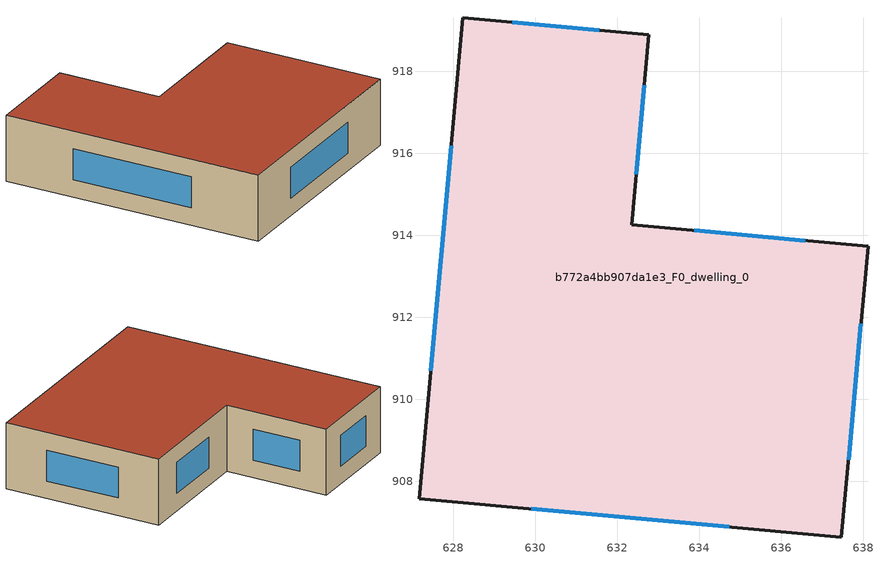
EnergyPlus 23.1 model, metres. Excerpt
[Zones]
b772a4bb907da1e3_F0_dwelling_0
 floor ground (EU_floor_Construction): 632.77,918.89 632.35,914.26 638.12,913.73 637.47,906.63 627.16,907.58 628.23,919.3 z0
 wall outside (EU_wall_Construction): 628.23,919.3 627.16,907.58 637.47,906.63 638.12,913.73 632.35,914.26 632.77,918.89 628.23,919.3 z0:3
 window (EU_Window_Construction): 627.94,916.19 627.44,910.69 / 631.56,919 629.44,919.19 / 632.46,915.49 632.66,917.66 / 636.58,913.87 633.88,914.12 / 637.64,908.52 637.94,911.85 / 629.9,907.33 634.73,906.88 z0.8:2.2
 roof outside (EU_roof_Construction): 637.47,906.63 638.12,913.73 632.35,914.26 632.77,918.89 628.23,919.3 627.16,907.58 z3
[Building]
EU S2 Campaign: North Axis=0; Terrain=City; Solar Distribution=FullExterior
[Site:Location]
Cape.Town.Intl.AP: Latitude=-33.965; Longitude=18.602; Time Zone=2; Elevation=46
[SizingPeriod:WeatherFileDays]
AnnualSizingPeriod: Begin Month=1; Begin Day of Month=1; End Month=12; End Day of Month=31; Day of Week for Start Day=Monday; Use Weather File Daylight Saving Period=No; Use Weather File Rain and Snow Indicators=No
[MATERIAL]
EU_InternalMass_Material: Roughness=MediumRough; Thickness=0.1; Conductivity=1; Density=1800; Specific Heat=900; Thermal Absorptance=0.9; Solar Absorptance=0.7; Visible Absorptance=0.7
[MATERIAL:NOMASS] Roughness=MediumRough; Thermal Absorptance=0.9; Solar Absorptance=0.7; Visible Absorptance=0.7
Name | Thermal Resistance
EU_wall_NoMass | 0.49467
EU_roof_NoMass | 0.448442
EU_floor_NoMass | 1.33616
[WINDOWMATERIAL:SIMPLEGLAZINGSYSTEM]
EU_Window_SimpleGlazing: UFactor=4.49049; Solar Heat Gain Coefficient=0.75; Visible Transmittance=0.75
[CONSTRUCTION]
EU_wall_Construction: EU_wall_NoMass
EU_roof_Construction: EU_roof_NoMass
EU_floor_Construction: EU_floor_NoMass
EU_Window_Construction: EU_Window_SimpleGlazing
EU_InternalMass_Construction: EU_InternalMass_Material
[ZONE]
b772a4bb907da1e3_F0_dwelling_0: Type=1; Multiplier=1; Ceiling Height=autocalculate; Volume=284.917; Floor Area=autocalculate; Part of Total Floor Area=Yes
[INTERNALMASS]
b772a4bb907da1e3_F0_dwelling_0_EU_InternalMass: Construction=EU_InternalMass_Construction; Zone or ZoneList=b772a4bb907da1e3_F0_dwelling_0; Surface Area=94.9722
[OTHEREQUIPMENT]
EU_Step8_InternalGain_b772a4bb907da1e3_F0_dwelling_0_f000: Fuel Type=Electricity; Zone or ZoneList or Space or SpaceList=b772a4bb907da1e3_F0_dwelling_0; Schedule=EU_Step8_GainSchedule_b772a4bb907da1e3_F0_dwelling_0_f000; Design Level Calculation Method=Watts/Area; Power per Zone Floor Area=1; Fraction Latent=0; Fraction Radiant=0; Fraction Lost=0; Carbon Dioxide Generation Rate=0; EndUse Subcategory=EU_Step8_InternalGains
[ZONEVENTILATION:DESIGNFLOWRATE]
EU_ConstantAir_b772a4bb907da1e3_F0_dwelling_0: Zone or ZoneList or Space or SpaceList=b772a4bb907da1e3_F0_dwelling_0; Schedule=EU_AlwaysOn; Design Flow Rate Calculation Method=AirChanges/Hour; Air Changes per Hour=0.665257; Ventilation Type=Natural; Fan Pressure Rise=0; Fan Total Efficiency=1; Constant Term Coefficient=1; Temperature Term Coefficient=0; Velocity Term Coefficient=0; Velocity Squared Term Coefficient=0; Minimum Indoor Temperature=-100; Maximum Indoor Temperature=100; Delta Temperature=-100; Minimum Outdoor Temperature=-100; Maximum Outdoor Temperature=100; Maximum Wind Speed=40
[HVACTEMPLATE:THERMOSTAT]
EU_HeatOnly_b772a4bb907da1e3_F0_dwelling_0: Constant Heating Setpoint=20; Constant Cooling Setpoint=50
[HVACTEMPLATE:ZONE:IDEALLOADSAIRSYSTEM]
b772a4bb907da1e3_F0_dwelling_0: Template Thermostat=EU_HeatOnly_b772a4bb907da1e3_F0_dwelling_0; System Availability Schedule=EU_AlwaysOn; Maximum Heating Supply Air Temperature=50; Minimum Cooling Supply Air Temperature=13; Maximum Heating Supply Air Humidity Ratio=0.0156; Minimum Cooling Supply Air Humidity Ratio=0.0077; Heating Limit=NoLimit; Cooling Limit=NoLimit; Heating Availability Schedule=EU_AlwaysOn; Cooling Availability Schedule=EU_CoolingOff; Dehumidification Control Type=ConstantSensibleHeatRatio; Cooling Sensible Heat Ratio=0.7; Dehumidification Setpoint=60; Humidification Control Type=None; Humidification Setpoint=30; Outdoor Air Method=None; Outdoor Air Flow Rate per Person=0.00944; Outdoor Air Flow Rate per Zone Floor Area=0; Outdoor Air Flow Rate per Zone=0; Demand Controlled Ventilation Type=None; Outdoor Air Economizer Type=NoEconomizer; Heat Recovery Type=None; Sensible Heat Recovery Effectiveness=0.7; Latent Heat Recovery Effectiveness=0.65
[SIZING:ZONE]
b772a4bb907da1e3_F0_dwelling_0: Zone Cooling Design Supply Air Temperature Input Method=SupplyAirTemperature; Zone Cooling Design Supply Air Temperature=13; Zone Heating Design Supply Air Temperature Input Method=SupplyAirTemperature; Zone Heating Design Supply Air Temperature=50; Zone Cooling Design Supply Air Humidity Ratio=0.008; Zone Heating Design Supply Air Humidity Ratio=0.008; Cooling Design Air Flow Method=DesignDay; Cooling Design Air Flow Rate=0; Cooling Minimum Air Flow per Zone Floor Area=0.000762; Cooling Minimum Air Flow=0; Cooling Minimum Air Flow Fraction=0.2; Heating Design Air Flow Method=DesignDay; Heating Design Air Flow Rate=0; Heating Maximum Air Flow per Zone Floor Area=0.002032; Heating Maximum Air Flow=0.141576; Heating Maximum Air Flow Fraction=0.3; Account for Dedicated Outdoor Air System=No; Dedicated Outdoor Air System Control Strategy=NeutralSupplyAir; Dedicated Outdoor Air Low Setpoint Temperature for Design=autosize; Dedicated Outdoor Air High Setpoint Temperature for Design=autosize; Zone Load Sizing Method=Sensible Load Only No Latent Load; Zone Latent Cooling Design Supply Air Humidity Ratio Input Method=HumidityRatioDifference; Zone Cooling Design Supply Air Humidity Ratio Difference=0.005; Zone Latent Heating Design Supply Air Humidity Ratio Input Method=HumidityRatioDifference; Zone Humidification Design Supply Air Humidity Ratio Difference=0.005
[SCHEDULE:CONSTANT]
Name | Hourly Value
EU_AlwaysOn | 1
EU_CoolingOff | 0
[SCHEDULE:FILE]
EU_Step8_GainSchedule_b772a4bb907da1e3_F0_dwelling_0_f000: File=../../schedules/b772a4bb907da1e3/b772a4bb907da1e3_F0_dwelling_0_f000_gain.csv; Column Number=1; Rows to Skip at Top=0; Number of Hours of Data=8760; Column Separator=Comma; Interpolate to Timestep=No; Minutes per Item=60; Adjust Schedule for Daylight Savings=Yes
